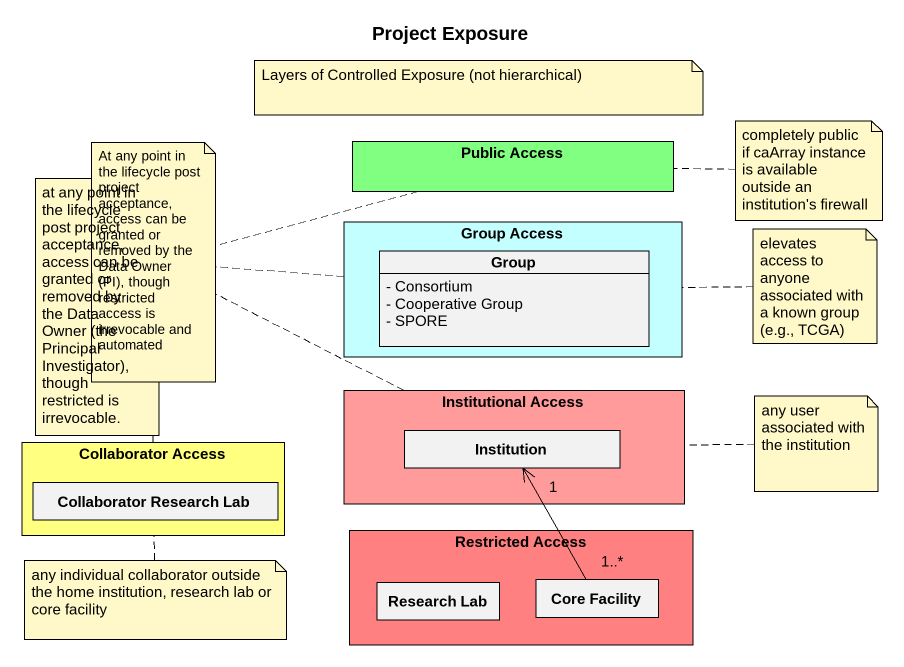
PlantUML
@startuml
title Project Exposure
allowmixing
hide circle
hide empty members
skinparam classAttributeIconSize 0
rectangle "Public Access" as Public_Access #80FF80
rectangle "Group Access" as Group_Access #C4FFFF {
  class "Group" as Group_ {
    - Consortium
    - Cooperative Group
    - SPORE
  }
}
rectangle "Institutional Access" as Institutional_Access #FF9B9B {
  class Institution
}
rectangle "Collaborator Access" as Collaborator_Access #FFFF80 {
  class "Collaborator Research Lab" as Collaborator_Research_Lab
}
rectangle "Restricted Access" as Restricted_Access #FF8080 {
  class "Research Lab" as Research_Lab
  class "Core Facility" as Core_Facility
}
Core_Facility "1..*" -up-> "1" Institution
note as N1
  Layers of Controlled Exposure (not hierarchical)
end note
note as N2
  At any point in the lifecycle post project acceptance, access can be granted or removed by the Data Owner (PI), though restricted access is irrevocable and automated
end note
N2 .. Public_Access
N2 .. Group_Access
N2 .. Institutional_Access
N2 .. Collaborator_Access
note right of Public_Access : completely public if caArray instance is available outside an institution's firewall
note as N4
  at any point in the lifecycle post project acceptance, access can be granted or removed by the Data Owner (the Principal Investigator), though restricted is irrevocable.
end note
note right of Group_Access : elevates access to anyone associated with a known group (e.g., TCGA)
note right of Institutional_Access : any user associated with the institution
note bottom of Collaborator_Access : any individual collaborator outside the home institution, research lab or core facility
@enduml
